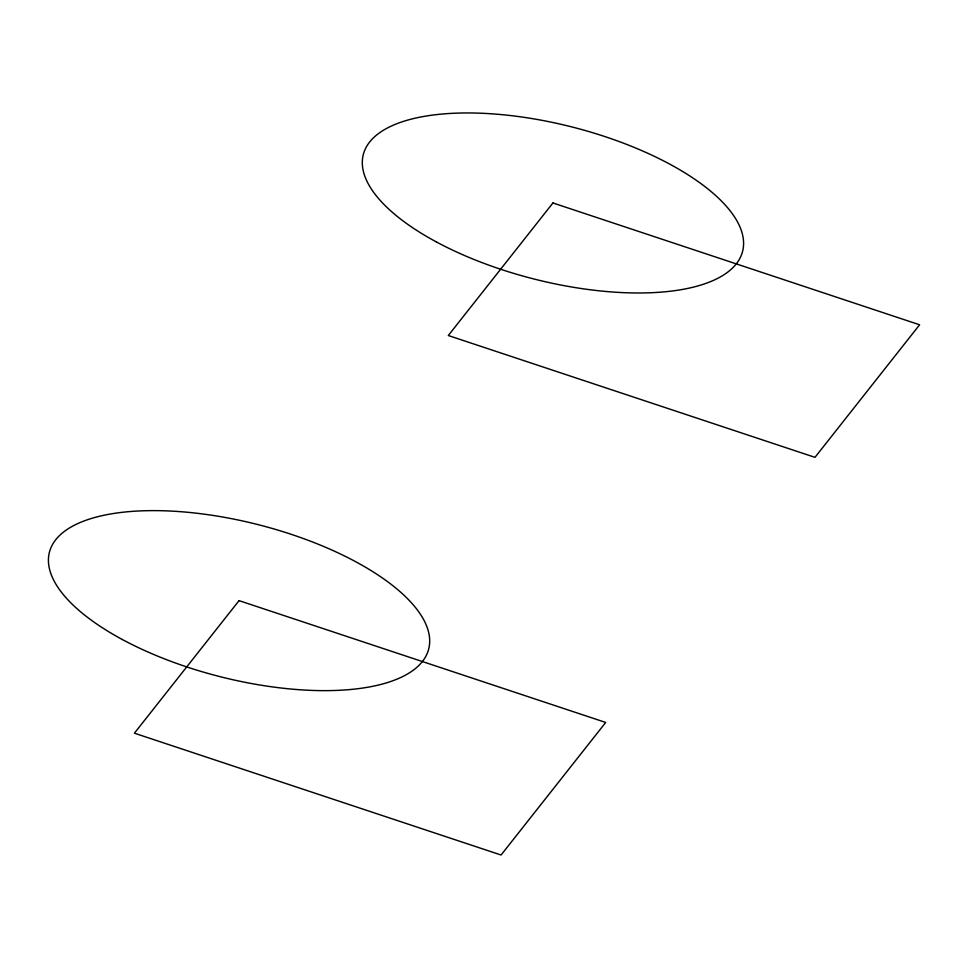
<?xml version="1.0" encoding="UTF-8"?>
<svg xmlns="http://www.w3.org/2000/svg" width="968" height="968" viewBox="0 0 968 968"><rect width="100%" height="100%" fill="white"/><g stroke="black" fill="none" stroke-linecap="round" stroke-linejoin="round"><path stroke-width="1.45" d="M239.048 600.632L134.407 733.187L501.073 855.01L605.702 722.455L239.048 600.632M552.934 202.965L448.305 335.521L814.971 457.344L919.6 324.788L552.934 202.965M122.343 639.521A195.73 78.36 14.3 0 0 427.953 651.488A195.73 78.36 14.3 0 0 166.835 510.886A195.73 78.36 14.3 0 0 122.343 639.521M436.229 241.855A195.73 78.36 14.3 0 0 741.851 253.834A195.73 78.36 14.3 0 0 480.733 113.22A195.73 78.36 14.3 0 0 436.229 241.855"/></g></svg>
